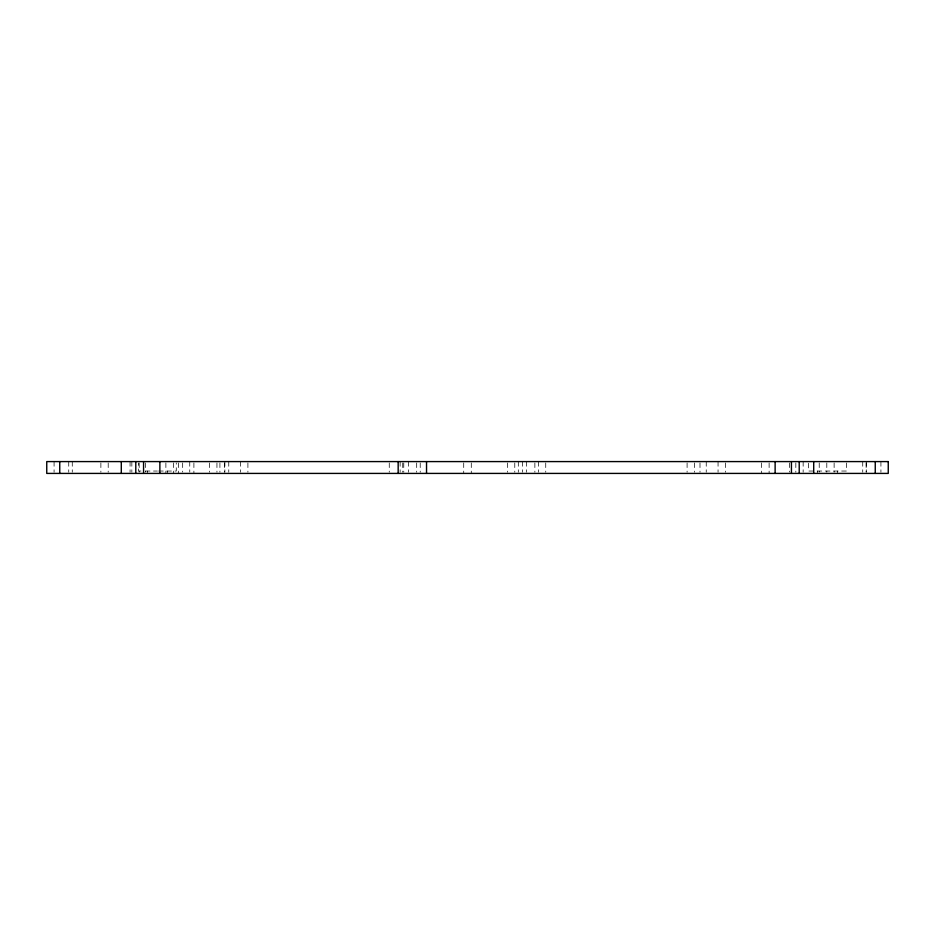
<?xml version="1.0" encoding="UTF-8"?>
<svg xmlns="http://www.w3.org/2000/svg" width="935" height="935" viewBox="0 0 935 935"><rect width="100%" height="100%" fill="white"/><g stroke="black" fill="none" stroke-linecap="round" stroke-linejoin="round"><path stroke-width="0.7" stroke-dasharray="4.67 3.51" d="M140.998 471.041L138.462 471.041L138.462 462.942M145.311 471.041L157.372 471.041M158.599 471.041L176.283 471.041L176.283 462.942M880.922 461.586L880.922 472.222M866.266 461.586L866.266 472.222M866.149 462.907L866.149 472.093M862.724 461.586L862.724 472.222M846.409 462.942L846.409 471.041L808.588 471.041L808.588 462.942M837.55 471.041L837.55 473.414M834.125 462.918L834.125 472.222M826.797 462.918L826.797 472.222M819.224 462.918L819.224 472.222M817.459 471.041L817.459 473.414M803.153 461.586L803.153 472.222M795.825 462.918L795.825 472.222M789.619 462.907L789.619 472.093M769.119 462.907L769.119 473.414M761.558 462.907L761.558 473.414M725.385 462.918L725.385 472.222M718.057 461.586L718.057 472.222M706.241 461.586L706.241 472.222M699.999 462.918L699.999 472.222M694.424 462.918L694.424 472.222M687.096 462.918L687.096 472.222M545.736 462.918L545.736 472.222M538.408 461.586L538.408 472.222M534.867 462.918L534.867 472.222M526.592 461.586L526.592 472.222M522.478 461.586L522.478 472.222M518.317 461.586L518.317 472.222M514.776 462.918L514.776 472.222M507.448 462.918L507.448 472.222M471.287 462.907L471.287 473.414M463.713 462.907L463.713 473.414M420.224 462.918L420.224 472.222M416.683 462.918L416.683 472.222M408.408 461.586L408.408 472.222M403.768 462.918L403.768 472.222M402.728 462.918L402.728 472.222M400.133 461.586L400.133 472.222M389.264 462.918L389.264 472.222M247.904 462.918L247.904 472.222M240.576 461.586L240.576 472.222M228.759 461.586L228.759 472.222M224.879 461.586L224.879 472.222M224.342 462.918L224.342 472.222M219.912 462.918L219.912 472.222M216.943 462.918L216.943 472.222M209.615 462.918L209.615 472.222M193.896 462.907L193.896 473.414M189.758 461.586L189.758 472.093M182.664 462.907L182.664 472.093M178.527 462.907L178.527 473.414M173.442 462.907L173.442 473.414M167.423 471.041L167.423 473.414M165.881 462.907L165.881 473.414M147.333 471.041L147.333 473.414M145.381 462.907L145.381 472.093M139.175 462.918L139.175 472.222M131.847 461.586L131.847 472.222M130.07 461.586L130.07 472.222M108.203 462.918L108.203 472.222M100.875 462.918L100.875 472.222M72.276 461.586L72.276 472.222M68.734 461.586L68.734 472.222M54.078 461.586L54.078 472.222"/><path stroke-width="1.4" d="M875.253 461.586L875.253 473.414M813.707 461.586L813.707 473.414M799.215 461.586L799.215 473.414M791.431 461.586L791.431 473.414M775.127 461.586L775.127 473.414M426.535 461.586L426.535 473.414M398.17 461.586L398.17 473.414M159.873 461.586L159.873 473.414M143.569 461.586L143.569 473.414M135.785 461.586L135.785 473.414M121.293 461.586L121.293 473.414M59.746 461.586L59.746 473.414M888.25 461.586L46.75 461.586L46.75 473.414L888.25 473.414L888.25 461.586"/></g></svg>
